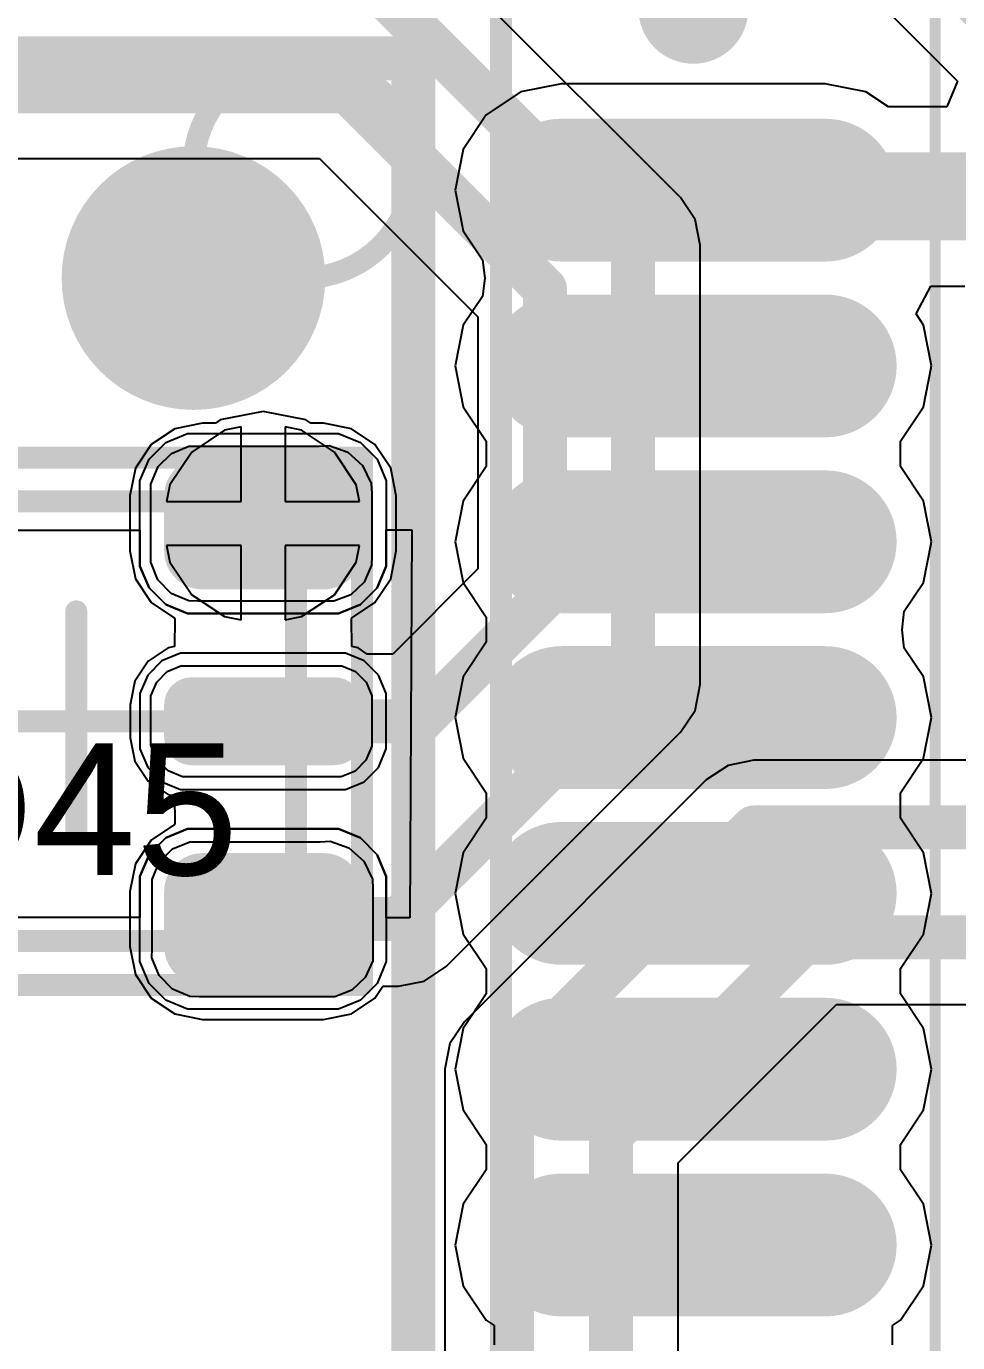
# Model space of a CAD drawing. Header units: inches. Extents: x -27 to 142, y -1 to 42.
# Drawn here: x 59.14 to 63.38, y 15.41 to 21.4 of the extents above; entities that cross this region are included whole.
import ezdxf

# ---------------------------------------------------------------- set-up
doc = ezdxf.new("R2010")
doc.units = ezdxf.units.IN
for name, color, linetype in [('Bottom Layer', 5, 'Continuous'), ('Bottom Overlay', 54, 'Continuous'), ('Bottom Paste', 16, 'Continuous'), ('Bottom Solder', 6, 'Continuous'), ('Mechanical 13', 56, 'Continuous'), ('Mechanical 15', 56, 'Continuous'), ('Top Layer', 1, 'Continuous'), ('Top Overlay', 2, 'Continuous'), ('Top Paste', 8, 'Continuous'), ('Top Solder', 216, 'Continuous'), ('Via Holes', 16, 'Continuous')]:
    doc.layers.add(name, color=color, linetype=linetype)
doc.styles.add('Arial', font='', dxfattribs={"height": 0.2})
doc.styles.get('Arial').set_extended_font_data('Arial')

# ---------------------------------------------------------------- blocks, each defined once
blk = doc.blocks.new('TQFP80P1200X1200X120_44N_B_765')
at = {"layer": 'Bottom Layer'}
h = blk.add_hatch(color=5, dxfattribs=at)
edge = h.paths.add_edge_path()
edge.add_arc((-6.475, 0.8), 0.275, 90, 270)
edge.add_line((-6.475, 0.525), (-5.275, 0.525))
edge.add_arc((-5.275, 0.8), 0.275, 270, 450)
edge.add_line((-5.275, 1.075), (-6.475, 1.075))
h = blk.add_hatch(color=5, dxfattribs=at)
edge = h.paths.add_edge_path()
edge.add_arc((-6.475, 0), 0.275, 90, 270)
edge.add_line((-6.475, -0.275), (-5.275, -0.275))
edge.add_arc((-5.275, 0), 0.275, 270, 450)
edge.add_line((-5.275, 0.275), (-6.475, 0.275))
h = blk.add_hatch(color=5, dxfattribs=at)
edge = h.paths.add_edge_path()
edge.add_arc((-6.475, -0.8), 0.275, 90, 270)
edge.add_line((-6.475, -1.075), (-5.275, -1.075))
edge.add_arc((-5.275, -0.8), 0.275, 270, 450)
edge.add_line((-5.275, -0.525), (-6.475, -0.525))
h = blk.add_hatch(color=5, dxfattribs=at)
edge = h.paths.add_edge_path()
edge.add_arc((-6.475, -1.6), 0.275, 90, 270)
edge.add_line((-6.475, -1.875), (-5.275, -1.875))
edge.add_arc((-5.275, -1.6), 0.275, 270, 450)
edge.add_line((-5.275, -1.325), (-6.475, -1.325))
h = blk.add_hatch(color=5, dxfattribs=at)
edge = h.paths.add_edge_path()
edge.add_arc((-6.475, -2.4), 0.275, 90, 270)
edge.add_line((-6.475, -2.675), (-5.275, -2.675))
edge.add_arc((-5.275, -2.4), 0.275, 270, 450)
edge.add_line((-5.275, -2.125), (-6.475, -2.125))
h = blk.add_hatch(color=5, dxfattribs=at)
edge = h.paths.add_edge_path()
edge.add_arc((-6.475, -3.2), 0.275, 90, 270)
edge.add_line((-6.475, -3.475), (-5.275, -3.475))
edge.add_arc((-5.275, -3.2), 0.275, 270, 450)
edge.add_line((-5.275, -2.925), (-6.475, -2.925))
h = blk.add_hatch(color=5, dxfattribs=at)
edge = h.paths.add_edge_path()
edge.add_arc((-6.475, -4), 0.275, 90, 270)
edge.add_line((-6.475, -4.275), (-5.275, -4.275))
edge.add_arc((-5.275, -4), 0.275, 270, 450)
edge.add_line((-5.275, -3.725), (-6.475, -3.725))
at = {"layer": 'Bottom Paste'}
h = blk.add_hatch(color=16, dxfattribs=at)
edge = h.paths.add_edge_path()
edge.add_arc((-6.475, 0.8), 0.275, 90, 270)
edge.add_line((-6.475, 0.525), (-5.275, 0.525))
edge.add_arc((-5.275, 0.8), 0.275, 270, 450)
edge.add_line((-5.275, 1.075), (-6.475, 1.075))
h = blk.add_hatch(color=16, dxfattribs=at)
edge = h.paths.add_edge_path()
edge.add_arc((-6.475, 0), 0.275, 90, 270)
edge.add_line((-6.475, -0.275), (-5.275, -0.275))
edge.add_arc((-5.275, 0), 0.275, 270, 450)
edge.add_line((-5.275, 0.275), (-6.475, 0.275))
h = blk.add_hatch(color=16, dxfattribs=at)
edge = h.paths.add_edge_path()
edge.add_arc((-6.475, -0.8), 0.275, 90, 270)
edge.add_line((-6.475, -1.075), (-5.275, -1.075))
edge.add_arc((-5.275, -0.8), 0.275, 270, 450)
edge.add_line((-5.275, -0.525), (-6.475, -0.525))
h = blk.add_hatch(color=16, dxfattribs=at)
edge = h.paths.add_edge_path()
edge.add_arc((-6.475, -1.6), 0.275, 90, 270)
edge.add_line((-6.475, -1.875), (-5.275, -1.875))
edge.add_arc((-5.275, -1.6), 0.275, 270, 450)
edge.add_line((-5.275, -1.325), (-6.475, -1.325))
h = blk.add_hatch(color=16, dxfattribs=at)
edge = h.paths.add_edge_path()
edge.add_arc((-6.475, -2.4), 0.275, 90, 270)
edge.add_line((-6.475, -2.675), (-5.275, -2.675))
edge.add_arc((-5.275, -2.4), 0.275, 270, 450)
edge.add_line((-5.275, -2.125), (-6.475, -2.125))
h = blk.add_hatch(color=16, dxfattribs=at)
edge = h.paths.add_edge_path()
edge.add_arc((-6.475, -3.2), 0.275, 90, 270)
edge.add_line((-6.475, -3.475), (-5.275, -3.475))
edge.add_arc((-5.275, -3.2), 0.275, 270, 450)
edge.add_line((-5.275, -2.925), (-6.475, -2.925))
h = blk.add_hatch(color=16, dxfattribs=at)
edge = h.paths.add_edge_path()
edge.add_arc((-6.475, -4), 0.275, 90, 270)
edge.add_line((-6.475, -4.275), (-5.275, -4.275))
edge.add_arc((-5.275, -4), 0.275, 270, 450)
edge.add_line((-5.275, -3.725), (-6.475, -3.725))
at = {"layer": 'Bottom Solder'}
h = blk.add_hatch(color=6, dxfattribs=at)
edge = h.paths.add_edge_path()
edge.add_arc((-6.475, 0.8), 0.325, 90, 270)
edge.add_line((-6.475, 0.475), (-5.275, 0.475))
edge.add_arc((-5.275, 0.8), 0.325, 270, 450)
edge.add_line((-5.275, 1.125), (-6.475, 1.125))
h = blk.add_hatch(color=6, dxfattribs=at)
edge = h.paths.add_edge_path()
edge.add_arc((-6.475, 0), 0.325, 90, 270)
edge.add_line((-6.475, -0.325), (-5.275, -0.325))
edge.add_arc((-5.275, 0), 0.325, 270, 450)
edge.add_line((-5.275, 0.325), (-6.475, 0.325))
h = blk.add_hatch(color=6, dxfattribs=at)
edge = h.paths.add_edge_path()
edge.add_arc((-6.475, -0.8), 0.325, 90, 270)
edge.add_line((-6.475, -1.125), (-5.275, -1.125))
edge.add_arc((-5.275, -0.8), 0.325, 270, 450)
edge.add_line((-5.275, -0.475), (-6.475, -0.475))
h = blk.add_hatch(color=6, dxfattribs=at)
edge = h.paths.add_edge_path()
edge.add_arc((-6.475, -1.6), 0.325, 90, 270)
edge.add_line((-6.475, -1.925), (-5.275, -1.925))
edge.add_arc((-5.275, -1.6), 0.325, 270, 450)
edge.add_line((-5.275, -1.275), (-6.475, -1.275))
h = blk.add_hatch(color=6, dxfattribs=at)
edge = h.paths.add_edge_path()
edge.add_arc((-6.475, -2.4), 0.325, 90, 270)
edge.add_line((-6.475, -2.725), (-5.275, -2.725))
edge.add_arc((-5.275, -2.4), 0.325, 270, 450)
edge.add_line((-5.275, -2.075), (-6.475, -2.075))
h = blk.add_hatch(color=6, dxfattribs=at)
edge = h.paths.add_edge_path()
edge.add_arc((-6.475, -3.2), 0.325, 90, 270)
edge.add_line((-6.475, -3.525), (-5.275, -3.525))
edge.add_arc((-5.275, -3.2), 0.325, 270, 450)
edge.add_line((-5.275, -2.875), (-6.475, -2.875))
h = blk.add_hatch(color=6, dxfattribs=at)
edge = h.paths.add_edge_path()
edge.add_arc((-6.475, -4), 0.325, 90, 270)
edge.add_line((-6.475, -4.325), (-5.275, -4.325))
edge.add_arc((-5.275, -4), 0.325, 270, 450)
edge.add_line((-5.275, -3.675), (-6.475, -3.675))
at = {"layer": 'Bottom Overlay'}
for points in [[(-4.6, 4.6, 0.2, 0.2, 0), (-4.6, -4.6, 0.2, 0.2, 0)], [(4.6, -4.6, 0.2, 0.2, 0), (-4.6, -4.6, 0.2, 0.2, 0)]]:
    blk.add_lwpolyline(points, format="xyseb", dxfattribs=at)
for points in [[(-3.3, -3.6, 0.6, 0.6, 1), (-3.9, -3.6, 0.6, 0.6, 1)], [(-4.05, -3.6, 0.3, 0.3, 1), (-3.75, -3.6, 0.3, 0.3, 1)], [(-3.45, -3.6, 0.3, 0.3, 1), (-3.15, -3.6, 0.3, 0.3, 1)], [(-4.65, -4.6, 0.1, 0.1, 1), (-4.55, -4.6, 0.1, 0.1, 1)], [(-4.65, -4.6, 0.1, 0.1, 1), (-4.55, -4.6, 0.1, 0.1, 1)], [(-5.75, -4.825, 0.25, 0.25, 1), (-6, -4.825, 0.25, 0.25, 1)], [(-6.0625, -4.825, 0.125, 0.125, 1), (-5.9375, -4.825, 0.125, 0.125, 1)], [(-5.8125, -4.825, 0.125, 0.125, 1), (-5.6875, -4.825, 0.125, 0.125, 1)]]:
    blk.add_lwpolyline(points, format="xyseb", close=True, dxfattribs=at)
at = {"layer": 'Mechanical 13'}
blk.add_lwpolyline([(-5, 5, 0.1, 0.1, 0), (-5, -5, 0.1, 0.1, 0)], format="xyseb", dxfattribs=at)
for points in [[(-3.6, -4.1, 0.1, 0.1, 1), (-4.6, -4.1, 0.1, 0.1, 1)], [(-4.625, -4.1, 0.05, 0.05, 1), (-4.575, -4.1, 0.05, 0.05, 1)], [(-3.625, -4.1, 0.05, 0.05, 1), (-3.575, -4.1, 0.05, 0.05, 1)]]:
    blk.add_lwpolyline(points, format="xyseb", close=True, dxfattribs=at)
at = {"layer": 'Mechanical 15'}
blk.add_lwpolyline([(-6.975, 6.975, 0.05, 0.05, 0), (-6.975, -6.975, 0.05, 0.05, 0)], format="xyseb", dxfattribs=at)
blk = doc.blocks.new('APA_RGB_LED_2020_817')
at = {"layer": 'Top Layer'}
h = blk.add_hatch(color=1, dxfattribs=at)
edge = h.paths.add_edge_path()
edge.add_arc((-1.125, 1.025), 0.125, 90, 180)
edge.add_line((-1.25, 1.025), (-1.25, 0.775))
edge.add_arc((-1.125, 0.775), 0.125, 180, 270)
edge.add_line((-1.125, 0.65), (-0.575, 0.65))
edge.add_arc((-0.575, 0.775), 0.125, 270, 360)
edge.add_line((-0.45, 0.775), (-0.45, 1.025))
edge.add_arc((-0.575, 1.025), 0.125, 0, 90)
edge.add_line((-0.575, 1.15), (-1.125, 1.15))
h = blk.add_hatch(color=1, dxfattribs=at)
edge = h.paths.add_edge_path()
edge.add_arc((0.575, 1.025), 0.125, 90, 180)
edge.add_line((0.45, 1.025), (0.45, 0.775))
edge.add_arc((0.575, 0.775), 0.125, 180, 270)
edge.add_line((0.575, 0.65), (1.125, 0.65))
edge.add_arc((1.125, 0.775), 0.125, 270, 360)
edge.add_line((1.25, 0.775), (1.25, 1.025))
edge.add_arc((1.125, 1.025), 0.125, 0, 90)
edge.add_line((1.125, 1.15), (0.575, 1.15))
h = blk.add_hatch(color=1, dxfattribs=at)
edge = h.paths.add_edge_path()
edge.add_arc((-1.175, 0.075), 0.075, 90, 180)
edge.add_line((-1.25, 0.075), (-1.25, -0.075))
edge.add_arc((-1.175, -0.075), 0.075, 180, 270)
edge.add_line((-1.175, -0.15), (-0.525, -0.15))
edge.add_arc((-0.525, -0.075), 0.075, 270, 360)
edge.add_line((-0.45, -0.075), (-0.45, 0.075))
edge.add_arc((-0.525, 0.075), 0.075, 0, 90)
edge.add_line((-0.525, 0.15), (-1.175, 0.15))
h = blk.add_hatch(color=1, dxfattribs=at)
edge = h.paths.add_edge_path()
edge.add_arc((0.525, 0.075), 0.075, 90, 180)
edge.add_line((0.45, 0.075), (0.45, -0.075))
edge.add_arc((0.525, -0.075), 0.075, 180, 270)
edge.add_line((0.525, -0.15), (1.175, -0.15))
edge.add_arc((1.175, -0.075), 0.075, 270, 360)
edge.add_line((1.25, -0.075), (1.25, 0.075))
edge.add_arc((1.175, 0.075), 0.075, 0, 90)
edge.add_line((1.175, 0.15), (0.525, 0.15))
blk.add_hatch(color=1, dxfattribs=at).paths.add_polyline_path([(-1.25, -0.65), (-0.45, -0.65), (-0.45, -1.15), (-1.25, -1.15)])
h = blk.add_hatch(color=1, dxfattribs=at)
edge = h.paths.add_edge_path()
edge.add_arc((0.575, -0.775), 0.125, 90, 180)
edge.add_line((0.45, -0.775), (0.45, -1.025))
edge.add_arc((0.575, -1.025), 0.125, 180, 270)
edge.add_line((0.575, -1.15), (1.125, -1.15))
edge.add_arc((1.125, -1.025), 0.125, 270, 360)
edge.add_line((1.25, -1.025), (1.25, -0.775))
edge.add_arc((1.125, -0.775), 0.125, 0, 90)
edge.add_line((1.125, -0.65), (0.575, -0.65))
at = {"layer": 'Top Paste'}
h = blk.add_hatch(color=8, dxfattribs=at)
edge = h.paths.add_edge_path()
edge.add_arc((-1.125, 1.025), 0.125, 90, 180)
edge.add_line((-1.25, 1.025), (-1.25, 0.775))
edge.add_arc((-1.125, 0.775), 0.125, 180, 270)
edge.add_line((-1.125, 0.65), (-0.575, 0.65))
edge.add_arc((-0.575, 0.775), 0.125, 270, 360)
edge.add_line((-0.45, 0.775), (-0.45, 1.025))
edge.add_arc((-0.575, 1.025), 0.125, 0, 90)
edge.add_line((-0.575, 1.15), (-1.125, 1.15))
h = blk.add_hatch(color=8, dxfattribs=at)
edge = h.paths.add_edge_path()
edge.add_arc((0.575, 1.025), 0.125, 90, 180)
edge.add_line((0.45, 1.025), (0.45, 0.775))
edge.add_arc((0.575, 0.775), 0.125, 180, 270)
edge.add_line((0.575, 0.65), (1.125, 0.65))
edge.add_arc((1.125, 0.775), 0.125, 270, 360)
edge.add_line((1.25, 0.775), (1.25, 1.025))
edge.add_arc((1.125, 1.025), 0.125, 0, 90)
edge.add_line((1.125, 1.15), (0.575, 1.15))
h = blk.add_hatch(color=8, dxfattribs=at)
edge = h.paths.add_edge_path()
edge.add_arc((-1.175, 0.075), 0.075, 90, 180)
edge.add_line((-1.25, 0.075), (-1.25, -0.075))
edge.add_arc((-1.175, -0.075), 0.075, 180, 270)
edge.add_line((-1.175, -0.15), (-0.525, -0.15))
edge.add_arc((-0.525, -0.075), 0.075, 270, 360)
edge.add_line((-0.45, -0.075), (-0.45, 0.075))
edge.add_arc((-0.525, 0.075), 0.075, 0, 90)
edge.add_line((-0.525, 0.15), (-1.175, 0.15))
h = blk.add_hatch(color=8, dxfattribs=at)
edge = h.paths.add_edge_path()
edge.add_arc((0.525, 0.075), 0.075, 90, 180)
edge.add_line((0.45, 0.075), (0.45, -0.075))
edge.add_arc((0.525, -0.075), 0.075, 180, 270)
edge.add_line((0.525, -0.15), (1.175, -0.15))
edge.add_arc((1.175, -0.075), 0.075, 270, 360)
edge.add_line((1.25, -0.075), (1.25, 0.075))
edge.add_arc((1.175, 0.075), 0.075, 0, 90)
edge.add_line((1.175, 0.15), (0.525, 0.15))
blk.add_hatch(color=8, dxfattribs=at).paths.add_polyline_path([(-1.25, -0.65), (-0.45, -0.65), (-0.45, -1.15), (-1.25, -1.15)])
h = blk.add_hatch(color=8, dxfattribs=at)
edge = h.paths.add_edge_path()
edge.add_arc((0.575, -0.775), 0.125, 90, 180)
edge.add_line((0.45, -0.775), (0.45, -1.025))
edge.add_arc((0.575, -1.025), 0.125, 180, 270)
edge.add_line((0.575, -1.15), (1.125, -1.15))
edge.add_arc((1.125, -1.025), 0.125, 270, 360)
edge.add_line((1.25, -1.025), (1.25, -0.775))
edge.add_arc((1.125, -0.775), 0.125, 0, 90)
edge.add_line((1.125, -0.65), (0.575, -0.65))
at = {"layer": 'Top Solder'}
h = blk.add_hatch(color=216, dxfattribs=at)
edge = h.paths.add_edge_path()
edge.add_arc((-1.125, 1.025), 0.175, 90, 180)
edge.add_line((-1.3, 1.025), (-1.3, 0.775))
edge.add_arc((-1.125, 0.775), 0.175, 180, 270)
edge.add_line((-1.125, 0.6), (-0.575, 0.6))
edge.add_arc((-0.575, 0.775), 0.175, 270, 360)
edge.add_line((-0.4, 0.775), (-0.4, 1.025))
edge.add_arc((-0.575, 1.025), 0.175, 0, 90)
edge.add_line((-0.575, 1.2), (-1.125, 1.2))
h = blk.add_hatch(color=216, dxfattribs=at)
edge = h.paths.add_edge_path()
edge.add_arc((0.575, 1.025), 0.175, 90, 180)
edge.add_line((0.4, 1.025), (0.4, 0.775))
edge.add_arc((0.575, 0.775), 0.175, 180, 270)
edge.add_line((0.575, 0.6), (1.125, 0.6))
edge.add_arc((1.125, 0.775), 0.175, 270, 360)
edge.add_line((1.3, 0.775), (1.3, 1.025))
edge.add_arc((1.125, 1.025), 0.175, 0, 90)
edge.add_line((1.125, 1.2), (0.575, 1.2))
h = blk.add_hatch(color=216, dxfattribs=at)
edge = h.paths.add_edge_path()
edge.add_arc((-1.175, 0.075), 0.125, 90, 180)
edge.add_line((-1.3, 0.075), (-1.3, -0.075))
edge.add_arc((-1.175, -0.075), 0.125, 180, 270)
edge.add_line((-1.175, -0.2), (-0.525, -0.2))
edge.add_arc((-0.525, -0.075), 0.125, 270, 360)
edge.add_line((-0.4, -0.075), (-0.4, 0.075))
edge.add_arc((-0.525, 0.075), 0.125, 0, 90)
edge.add_line((-0.525, 0.2), (-1.175, 0.2))
h = blk.add_hatch(color=216, dxfattribs=at)
edge = h.paths.add_edge_path()
edge.add_arc((0.525, 0.075), 0.125, 90, 180)
edge.add_line((0.4, 0.075), (0.4, -0.075))
edge.add_arc((0.525, -0.075), 0.125, 180, 270)
edge.add_line((0.525, -0.2), (1.175, -0.2))
edge.add_arc((1.175, -0.075), 0.125, 270, 360)
edge.add_line((1.3, -0.075), (1.3, 0.075))
edge.add_arc((1.175, 0.075), 0.125, 0, 90)
edge.add_line((1.175, 0.2), (0.525, 0.2))
blk.add_hatch(color=216, dxfattribs=at).paths.add_polyline_path([(-1.3, -0.6), (-0.4, -0.6), (-0.4, -1.2), (-1.3, -1.2)])
h = blk.add_hatch(color=216, dxfattribs=at)
edge = h.paths.add_edge_path()
edge.add_arc((0.575, -0.775), 0.175, 90, 180)
edge.add_line((0.4, -0.775), (0.4, -1.025))
edge.add_arc((0.575, -1.025), 0.175, 180, 270)
edge.add_line((0.575, -1.2), (1.125, -1.2))
edge.add_arc((1.125, -1.025), 0.175, 270, 360)
edge.add_line((1.3, -1.025), (1.3, -0.775))
edge.add_arc((1.125, -0.775), 0.175, 0, 90)
edge.add_line((1.125, -0.6), (0.575, -0.6))
at = {"layer": 'Mechanical 13'}
for points in [[(-1, 1, 0.1, 0.1, 0), (1, 1, 0.1, 0.1, 0)], [(-1, -1, 0.1, 0.1, 0), (-1, 1, 0.1, 0.1, 0)], [(1, -1, 0.1, 0.1, 0), (1, 1, 0.1, 0.1, 0)], [(-1, -1, 0.1, 0.1, 0), (1, -1, 0.1, 0.1, 0)]]:
    blk.add_lwpolyline(points, format="xyseb", dxfattribs=at)
for points in [[(-1.025, 1, 0.05, 0.05, 1), (-0.975, 1, 0.05, 0.05, 1)], [(-1.025, 1, 0.05, 0.05, 1), (-0.975, 1, 0.05, 0.05, 1)], [(0.975, 1, 0.05, 0.05, 1), (1.025, 1, 0.05, 0.05, 1)], [(0.975, 1, 0.05, 0.05, 1), (1.025, 1, 0.05, 0.05, 1)], [(-1.025, -1, 0.05, 0.05, 1), (-0.975, -1, 0.05, 0.05, 1)], [(-1.025, -1, 0.05, 0.05, 1), (-0.975, -1, 0.05, 0.05, 1)], [(0.975, -1, 0.05, 0.05, 1), (1.025, -1, 0.05, 0.05, 1)], [(0.975, -1, 0.05, 0.05, 1), (1.025, -1, 0.05, 0.05, 1)]]:
    blk.add_lwpolyline(points, format="xyseb", close=True, dxfattribs=at)
at = {"layer": 'Mechanical 15'}
for points in [[(-1.3, -1.2, 0.1, 0.1, 0), (-1.3, 1.2, 0.1, 0.1, 0)], [(-1.3, 1.2, 0.1, 0.1, 0), (1.3, 1.2, 0.1, 0.1, 0)], [(1.3, -1.2, 0.1, 0.1, 0), (1.3, 1.2, 0.1, 0.1, 0)], [(0, -0.5, 0.1, 0.1, 0), (0, 0.5, 0.1, 0.1, 0)], [(-0.5, 0, 0.1, 0.1, 0), (0.5, 0, 0.1, 0.1, 0)], [(-1.3, -1.2, 0.1, 0.1, 0), (1.3, -1.2, 0.1, 0.1, 0)]]:
    blk.add_lwpolyline(points, format="xyseb", dxfattribs=at)
for points in [[(-1.325, 1.2, 0.05, 0.05, 1), (-1.275, 1.2, 0.05, 0.05, 1)], [(-1.325, 1.2, 0.05, 0.05, 1), (-1.275, 1.2, 0.05, 0.05, 1)], [(1.275, 1.2, 0.05, 0.05, 1), (1.325, 1.2, 0.05, 0.05, 1)], [(1.275, 1.2, 0.05, 0.05, 1), (1.325, 1.2, 0.05, 0.05, 1)], [(-0.025, 0.5, 0.05, 0.05, 1), (0.025, 0.5, 0.05, 0.05, 1)], [(-0.525, 0, 0.05, 0.05, 1), (-0.475, 0, 0.05, 0.05, 1)], [(0.475, 0, 0.05, 0.05, 1), (0.525, 0, 0.05, 0.05, 1)], [(-0.025, -0.5, 0.05, 0.05, 1), (0.025, -0.5, 0.05, 0.05, 1)], [(-1.325, -1.2, 0.05, 0.05, 1), (-1.275, -1.2, 0.05, 0.05, 1)], [(-1.325, -1.2, 0.05, 0.05, 1), (-1.275, -1.2, 0.05, 0.05, 1)], [(1.275, -1.2, 0.05, 0.05, 1), (1.325, -1.2, 0.05, 0.05, 1)], [(1.275, -1.2, 0.05, 0.05, 1), (1.325, -1.2, 0.05, 0.05, 1)]]:
    blk.add_lwpolyline(points, format="xyseb", close=True, dxfattribs=at)
at = {"layer": 'Top Overlay'}
for p, q in [((-1.3689, 1.1929), (-1.2929, 1.2689)), ((-1.2929, 1.2689), (-1.1937, 1.31)), ((-1.1937, 1.31), (-1.14, 1.31)), ((-1.14, 1.31), (-1.14, 1.31)), ((-1.14, 1.31), (-0.56, 1.31)), ((-0.56, 1.31), (-0.5063, 1.31)), ((-0.5063, 1.31), (-0.4071, 1.2689)), ((-0.4071, 1.2689), (-0.3311, 1.1929)), ((0.3311, 1.1929), (0.4071, 1.2689)), ((0.4071, 1.2689), (0.5063, 1.31)), ((0.5063, 1.31), (0.56, 1.31)), ((0.56, 1.31), (0.56, 1.31)), ((0.56, 1.31), (1.14, 1.31)), ((1.14, 1.31), (1.1937, 1.31)), ((1.1937, 1.31), (1.2929, 1.2689)), ((1.2929, 1.2689), (1.3689, 1.1929)), ((-1.41, 1.0937), (-1.3689, 1.1929)), ((-0.3311, 1.1929), (-0.29, 1.0937)), ((0.29, 1.0937), (0.3311, 1.1929)), ((1.3689, 1.1929), (1.41, 1.0937)), ((-1.41, 1.04), (-1.41, 1.0937)), ((-0.29, 1.0937), (-0.29, 1.04)), ((0.29, 1.04), (0.29, 1.0937)), ((1.41, 1.0937), (1.41, 1.04)), ((-1.41, 0.76), (-1.41, 1.04)), ((-0.29, 1.04), (-0.29, 1.04)), ((-0.29, 1.04), (-0.29, 0.76)), ((0.29, 0.76), (0.29, 1.04)), ((1.41, 1.04), (1.41, 1.04)), ((1.41, 1.04), (1.41, 0.76)), ((-1.41, 0.76), (-1.41, 0.76)), ((-1.41, 0.7063), (-1.41, 0.76)), ((-0.29, 0.76), (-0.29, 0.7063)), ((0.29, 0.76), (0.29, 0.76)), ((0.29, 0.7063), (0.29, 0.76)), ((1.41, 0.76), (1.41, 0.7063)), ((-1.3689, 0.6071), (-1.41, 0.7063)), ((-0.29, 0.7063), (-0.3311, 0.6071)), ((0.3311, 0.6071), (0.29, 0.7063)), ((1.41, 0.7063), (1.3689, 0.6071)), ((-1.2929, 0.5311), (-1.3689, 0.6071)), ((-0.3311, 0.6071), (-0.4071, 0.5311)), ((0.4071, 0.5311), (0.3311, 0.6071)), ((1.3689, 0.6071), (1.2929, 0.5311)), ((-1.1937, 0.49), (-1.2929, 0.5311)), ((-1.14, 0.49), (-1.1937, 0.49)), ((-0.56, 0.49), (-1.14, 0.49)), ((-0.5063, 0.49), (-0.56, 0.49)), ((-0.56, 0.49), (-0.56, 0.49)), ((-0.4071, 0.5311), (-0.5063, 0.49)), ((0.5063, 0.49), (0.4071, 0.5311)), ((0.56, 0.49), (0.5063, 0.49)), ((1.14, 0.49), (0.56, 0.49)), ((1.1937, 0.49), (1.14, 0.49)), ((1.14, 0.49), (1.14, 0.49)), ((1.2929, 0.5311), (1.1937, 0.49)), ((-1.2258, 0.31), (-1.3103, 0.275)), ((-1.18, 0.31), (-1.2258, 0.31)), ((-0.52, 0.31), (-1.18, 0.31)), ((-0.4743, 0.31), (-0.52, 0.31)), ((-0.52, 0.31), (-0.52, 0.31)), ((-0.3897, 0.275), (-0.4743, 0.31)), ((0.4742, 0.31), (0.3897, 0.275)), ((0.52, 0.31), (0.4742, 0.31)), ((1.18, 0.31), (0.52, 0.31)), ((1.2258, 0.31), (1.18, 0.31)), ((1.18, 0.31), (1.18, 0.31)), ((1.3103, 0.275), (1.2258, 0.31)), ((-1.3103, 0.275), (-1.375, 0.2103)), ((-0.325, 0.2103), (-0.3897, 0.275)), ((0.3897, 0.275), (0.325, 0.2103)), ((1.375, 0.2103), (1.3103, 0.275)), ((-1.375, 0.2103), (-1.41, 0.1257)), ((-0.29, 0.1257), (-0.325, 0.2103)), ((0.325, 0.2103), (0.29, 0.1257)), ((1.41, 0.1257), (1.375, 0.2103)), ((-1.41, 0.1257), (-1.41, 0.08)), ((-0.29, 0.08), (-0.29, 0.1257)), ((0.29, 0.1257), (0.29, 0.08)), ((1.41, 0.08), (1.41, 0.1257)), ((-1.41, 0.08), (-1.41, -0.08)), ((-1.41, 0.08), (-1.41, 0.08)), ((-0.29, -0.08), (-0.29, 0.08)), ((0.29, 0.08), (0.29, -0.08)), ((0.29, 0.08), (0.29, 0.08)), ((1.41, -0.08), (1.41, 0.08)), ((-1.41, -0.08), (-1.41, -0.1258)), ((-0.29, -0.1258), (-0.29, -0.08)), ((-0.29, -0.08), (-0.29, -0.08)), ((0.29, -0.08), (0.29, -0.1258)), ((1.41, -0.1258), (1.41, -0.08)), ((1.41, -0.08), (1.41, -0.08)), ((-1.41, -0.1258), (-1.375, -0.2103)), ((-0.325, -0.2103), (-0.29, -0.1258)), ((0.29, -0.1258), (0.325, -0.2103)), ((1.375, -0.2103), (1.41, -0.1258)), ((-1.375, -0.2103), (-1.3103, -0.275)), ((-0.3897, -0.275), (-0.325, -0.2103)), ((0.325, -0.2103), (0.3897, -0.275)), ((1.3103, -0.275), (1.375, -0.2103)), ((-1.3103, -0.275), (-1.2258, -0.31)), ((-0.4743, -0.31), (-0.3897, -0.275)), ((0.3897, -0.275), (0.4742, -0.31)), ((1.2258, -0.31), (1.3103, -0.275)), ((-1.2258, -0.31), (-1.18, -0.31)), ((-1.18, -0.31), (-1.18, -0.31)), ((-1.18, -0.31), (-0.52, -0.31)), ((-0.52, -0.31), (-0.4743, -0.31)), ((0.4742, -0.31), (0.52, -0.31)), ((0.52, -0.31), (0.52, -0.31)), ((0.52, -0.31), (1.18, -0.31)), ((1.18, -0.31), (1.2258, -0.31)), ((-1.41, -1.31), (-1.41, -0.49)), ((-1.41, -0.49), (-0.29, -0.49)), ((-0.29, -0.49), (-0.29, -1.31)), ((0.3311, -0.6071), (0.4071, -0.5311)), ((0.4071, -0.5311), (0.5063, -0.49)), ((0.5063, -0.49), (0.56, -0.49)), ((0.56, -0.49), (0.56, -0.49)), ((0.56, -0.49), (1.14, -0.49)), ((1.14, -0.49), (1.1937, -0.49)), ((1.1937, -0.49), (1.2929, -0.5311)), ((1.2929, -0.5311), (1.3689, -0.6071)), ((0.29, -0.7063), (0.3311, -0.6071)), ((1.3689, -0.6071), (1.41, -0.7063)), ((0.29, -0.76), (0.29, -0.7063)), ((1.41, -0.7063), (1.41, -0.76)), ((0.29, -1.04), (0.29, -0.76)), ((1.41, -0.76), (1.41, -0.76)), ((1.41, -0.76), (1.41, -1.04)), ((0.29, -1.04), (0.29, -1.04)), ((0.29, -1.0937), (0.29, -1.04)), ((1.41, -1.04), (1.41, -1.0937)), ((0.3311, -1.1929), (0.29, -1.0937)), ((1.41, -1.0937), (1.3689, -1.1929)), ((0.4071, -1.2689), (0.3311, -1.1929)), ((1.3689, -1.1929), (1.2929, -1.2689)), ((-0.29, -1.31), (-1.41, -1.31)), ((0.5063, -1.31), (0.4071, -1.2689)), ((0.56, -1.31), (0.5063, -1.31)), ((1.14, -1.31), (0.56, -1.31)), ((1.1937, -1.31), (1.14, -1.31)), ((1.14, -1.31), (1.14, -1.31)), ((1.2929, -1.2689), (1.1937, -1.31))]:
    blk.add_line(p, q, dxfattribs=at)
at = {"layer": 'Mechanical 15', "style": 'Arial'}
blk.add_text('D45', height=0.6, rotation=360, dxfattribs=at).set_placement((-0.8, -0.7))

msp = doc.modelspace()

# ---------------------------------------------------------------- hatches: boundary and pattern name
at = {"layer": 'Bottom Layer'}
h = msp.add_hatch(color=5, dxfattribs=at)
edge = h.paths.add_edge_path()
edge.add_arc((60.2167, 19.1333), 0.3, 0, 360)
at = {"layer": 'Top Layer'}
h = msp.add_hatch(color=1, dxfattribs=at)
edge = h.paths.add_edge_path()
edge.add_arc((60.2167, 19.1333), 0.3, 0, 360)
at = {"layer": 'Via Holes'}
h = msp.add_hatch(color=7, dxfattribs=at)
edge = h.paths.add_edge_path()
edge.add_arc((60.2167, 19.1333), 0.15, 0, 360)

# ---------------------------------------------------------------- linework, layer by layer
at = {"layer": 'Bottom Layer'}
for p, q in [((60.7116, 23.8116), (63.3767, 21.1465)), ((63.3767, 21.1465), (63.3281, 21.0292)), ((61.3897, 21.0975), (61.2326, 20.9925)), ((61.575, 21.1343), (61.3897, 21.0975)), ((62.775, 21.1343), (61.575, 21.1343)), ((62.9604, 21.0975), (62.775, 21.1343)), ((63.0626, 21.0292), (62.9604, 21.0975)), ((63.3281, 21.0292), (63.0626, 21.0292)), ((61.2326, 20.9925), (61.1276, 20.8354)), ((61.1276, 20.8354), (61.0907, 20.65)), ((61.0907, 20.65), (61.1276, 20.4647)), ((61.1276, 20.4647), (61.2152, 20.3336)), ((61.2152, 20.3336), (61.2255, 20.25)), ((61.2255, 20.25), (61.2152, 20.1664)), ((63.1883, 20.0865), (63.2562, 20.2135)), ((63.2562, 20.2135), (63.4097, 20.2135)), ((61.2152, 20.1664), (61.1276, 20.0353)), ((63.2225, 20.0353), (63.1883, 20.0865)), ((61.1276, 20.0353), (61.0907, 19.85)), ((63.2593, 19.85), (63.2225, 20.0353)), ((61.0907, 19.85), (61.1276, 19.6646)), ((63.2225, 19.6646), (63.2593, 19.85)), ((61.1276, 19.6646), (61.2326, 19.5075)), ((63.1175, 19.5075), (63.2225, 19.6646)), ((60.0411, 19.5572), (59.8923, 19.4577)), ((60.1167, 19.5722), (60.0411, 19.5572)), ((60.1167, 19.2333), (60.1167, 19.5722)), ((60.3923, 19.5572), (60.3167, 19.5722)), ((60.3167, 19.5722), (60.3167, 19.2333)), ((60.5411, 19.4577), (60.3923, 19.5572)), ((61.2326, 19.5075), (61.2326, 19.3924)), ((63.1175, 19.3924), (63.1175, 19.5075)), ((59.8923, 19.4577), (59.7928, 19.3089)), ((60.6406, 19.3089), (60.5411, 19.4577)), ((61.2326, 19.3924), (61.1276, 19.2353)), ((63.2225, 19.2353), (63.1175, 19.3924)), ((59.7928, 19.3089), (59.7778, 19.2333)), ((60.6556, 19.2333), (60.6406, 19.3089)), ((59.7778, 19.2333), (60.1167, 19.2333)), ((60.3167, 19.2333), (60.6556, 19.2333)), ((61.1276, 19.2353), (61.0907, 19.05)), ((63.2593, 19.05), (63.2225, 19.2353)), ((61.0907, 19.05), (61.1276, 18.8646)), ((63.2225, 18.8646), (63.2593, 19.05)), ((60.1167, 19.0333), (59.7778, 19.0333)), ((59.7778, 19.0333), (59.7928, 18.9577)), ((60.1167, 18.6944), (60.1167, 19.0333)), ((60.6556, 19.0333), (60.3167, 19.0333)), ((60.3167, 19.0333), (60.3167, 18.6944)), ((60.6406, 18.9577), (60.6556, 19.0333)), ((59.7928, 18.9577), (59.8923, 18.8089)), ((60.5411, 18.8089), (60.6406, 18.9577)), ((59.8923, 18.8089), (60.0411, 18.7094)), ((60.3923, 18.7094), (60.5411, 18.8089)), ((61.1276, 18.8646), (61.2326, 18.7075)), ((63.1349, 18.7336), (63.2225, 18.8646)), ((60.0411, 18.7094), (60.1167, 18.6944)), ((60.3167, 18.6944), (60.3923, 18.7094)), ((61.2326, 18.7075), (61.2326, 18.5924)), ((63.1246, 18.65), (63.1349, 18.7336)), ((63.1349, 18.5664), (63.1246, 18.65)), ((61.2326, 18.5924), (61.1276, 18.4353)), ((63.2225, 18.4353), (63.1349, 18.5664)), ((61.1276, 18.4353), (61.0907, 18.25)), ((63.2593, 18.25), (63.2225, 18.4353)), ((61.0907, 18.25), (61.1276, 18.0646)), ((63.2225, 18.0646), (63.2593, 18.25)), ((61.1276, 18.0646), (61.2326, 17.9075)), ((63.1175, 17.9075), (63.2225, 18.0646)), ((61.2326, 17.9075), (61.2326, 17.7924)), ((63.1175, 17.7924), (63.1175, 17.9075)), ((61.2326, 17.7924), (61.1276, 17.6353)), ((63.2225, 17.6353), (63.1175, 17.7924)), ((61.1276, 17.6353), (61.0907, 17.45)), ((63.2593, 17.45), (63.2225, 17.6353)), ((61.0907, 17.45), (61.1276, 17.2646)), ((63.2225, 17.2646), (63.2593, 17.45)), ((61.1276, 17.2646), (61.2326, 17.1075)), ((63.1175, 17.1075), (63.2225, 17.2646)), ((61.2326, 17.1075), (61.2326, 16.9924)), ((63.1175, 16.9924), (63.1175, 17.1075)), ((61.2326, 16.9924), (61.1276, 16.8353)), ((63.2225, 16.8353), (63.1175, 16.9924)), ((61.1276, 16.8353), (61.0907, 16.65)), ((63.2593, 16.65), (63.2225, 16.8353)), ((61.0907, 16.65), (61.1276, 16.4646)), ((63.2225, 16.4646), (63.2593, 16.65)), ((61.1276, 16.4646), (61.2326, 16.3075)), ((63.1175, 16.3075), (63.2225, 16.4646)), ((61.2326, 16.3075), (61.2326, 16.1924)), ((63.1175, 16.1924), (63.1175, 16.3075)), ((61.2326, 16.1924), (61.1276, 16.0353)), ((63.2225, 16.0353), (63.1175, 16.1924)), ((61.1276, 16.0353), (61.0907, 15.85)), ((63.2593, 15.85), (63.2225, 16.0353)), ((61.0907, 15.85), (61.1276, 15.6646)), ((63.2225, 15.6646), (63.2593, 15.85)), ((61.1276, 15.6646), (61.2326, 15.5075)), ((63.1175, 15.5075), (63.2225, 15.6646)), ((61.2326, 15.5075), (61.2687, 15.4834)), ((61.2687, 15.4834), (61.2687, 15.3964)), ((63.0814, 15.4834), (63.1175, 15.5075)), ((63.0814, 15.3964), (63.0814, 15.4834))]:
    msp.add_line(p, q, dxfattribs=at)
for points in [[(61, 24.1, 0.4, 0.4, 0), (68.575, 16.525, 0.4, 0.4, 0)], [(62.175, 20.65, 0.4, 0.4, 0), (62.2037, 20.6213, 0.4, 0.4, 0)], [(62.2037, 20.6213, 0.4, 0.4, 0), (63.5787, 20.6213, 0.4, 0.4, 0)]]:
    msp.add_lwpolyline(points, format="xyseb", dxfattribs=at)
for points in [[(62.075, 20.65, 0.2, 0.2, 1), (62.275, 20.65, 0.2, 0.2, 1)], [(62.1037, 20.6213, 0.2, 0.2, 1), (62.3037, 20.6213, 0.2, 0.2, 1)], [(62.1037, 20.6213, 0.2, 0.2, 1), (62.3037, 20.6213, 0.2, 0.2, 1)]]:
    msp.add_lwpolyline(points, format="xyseb", close=True, dxfattribs=at)
at = {"layer": 'Top Layer'}
for p, q in [((62.1163, 20.6163), (60.9163, 21.8163)), ((53.6267, 20.7941), (60.4733, 20.7941)), ((60.4733, 20.7941), (61.1941, 20.0733)), ((62.1826, 20.5171), (62.1163, 20.6163)), ((62.1163, 20.6163), (62.1163, 20.6163)), ((62.2059, 20.4), (62.1826, 20.5171)), ((62.2059, 18.4), (62.2059, 20.4)), ((61.1941, 20.0733), (61.1941, 18.9267)), ((59.9417, 19.5897), (59.8149, 19.5644)), ((59.9997, 19.5897), (59.9417, 19.5897)), ((60.0216, 19.6043), (59.9997, 19.5897)), ((60.2167, 19.6431), (60.0216, 19.6043)), ((60.4118, 19.6043), (60.2167, 19.6431)), ((60.4337, 19.5897), (60.4118, 19.6043)), ((60.4917, 19.5897), (60.4337, 19.5897)), ((60.6185, 19.5644), (60.4917, 19.5897)), ((59.8149, 19.5644), (59.7074, 19.4926)), ((60.726, 19.4926), (60.6185, 19.5644)), ((59.7074, 19.4926), (59.6356, 19.3851)), ((60.7978, 19.3851), (60.726, 19.4926)), ((59.6356, 19.3851), (59.6103, 19.2583)), ((60.8231, 19.2583), (60.7978, 19.3851)), ((59.6103, 19.2583), (59.6103, 19.0083)), ((60.8231, 19.0083), (60.8231, 19.2583)), ((59.6103, 19.0083), (59.6356, 18.8815)), ((60.7978, 18.8815), (60.8231, 19.0083)), ((59.6356, 18.8815), (59.7074, 18.774)), ((60.726, 18.774), (60.7978, 18.8815)), ((61.1941, 18.9267), (60.8066, 18.5392)), ((59.7074, 18.774), (59.814, 18.7027)), ((60.6194, 18.7027), (60.726, 18.774)), ((59.8148, 18.6985), (59.813, 18.573)), ((59.814, 18.7027), (59.8148, 18.6985)), ((60.6186, 18.6985), (60.6194, 18.7027)), ((60.6204, 18.573), (60.6186, 18.6985)), ((59.813, 18.573), (59.7844, 18.5673)), ((60.649, 18.5673), (60.6204, 18.573)), ((59.7844, 18.5673), (59.6934, 18.5066)), ((60.6912, 18.5392), (60.649, 18.5673)), ((60.8066, 18.5392), (60.6912, 18.5392)), ((59.6934, 18.5066), (59.6327, 18.4156)), ((59.6327, 18.4156), (59.6113, 18.3083)), ((62.1826, 18.2829), (62.2059, 18.4)), ((59.6113, 18.3083), (59.6113, 18.1583)), ((62.1163, 18.1837), (62.1826, 18.2829)), ((59.6113, 18.1583), (59.6327, 18.051)), ((61.0496, 17.117), (62.1163, 18.1837)), ((59.6327, 18.051), (59.6934, 17.96)), ((62.3329, 18.0326), (62.2337, 17.9663)), ((62.45, 18.0559), (62.3329, 18.0326)), ((67.5833, 18.0559), (62.45, 18.0559)), ((59.6934, 17.96), (59.7844, 17.8993)), ((62.2337, 17.9663), (61.1337, 16.8663)), ((62.2337, 17.9663), (62.2337, 17.9663)), ((59.7844, 17.8993), (59.813, 17.8936)), ((59.813, 17.8936), (59.8148, 17.7681)), ((59.814, 17.7639), (59.7074, 17.6926)), ((59.8148, 17.7681), (59.814, 17.7639)), ((59.7074, 17.6926), (59.6356, 17.5851)), ((59.6356, 17.5851), (59.6103, 17.4583)), ((59.6103, 17.4583), (59.6103, 17.2083)), ((59.6103, 17.2083), (59.6356, 17.0815)), ((59.6356, 17.0815), (59.7074, 16.974)), ((60.9504, 17.0507), (61.0496, 17.117)), ((60.726, 16.974), (60.7617, 17.0274)), ((60.7617, 17.0274), (60.8333, 17.0274)), ((60.8333, 17.0274), (60.9504, 17.0507)), ((60.8333, 17.0274), (60.8333, 17.0274)), ((59.7074, 16.974), (59.8149, 16.9022)), ((60.6185, 16.9022), (60.726, 16.974)), ((59.8149, 16.9022), (59.9417, 16.8769)), ((60.4917, 16.8769), (60.6185, 16.9022)), ((62.1059, 16.2233), (62.8267, 16.9441)), ((62.8267, 16.9441), (67.2233, 16.9441)), ((59.9417, 16.8769), (60.4917, 16.8769)), ((61.1337, 16.8663), (61.0674, 16.7671)), ((61.0674, 16.7671), (61.0441, 16.65)), ((61.0441, 16.65), (61.0441, 16.65)), ((61.0441, 16.65), (61.0441, 14.5)), ((62.1059, 14.8267), (62.1059, 16.2233))]:
    msp.add_line(p, q, dxfattribs=at)
for points in [[(60.7, 21.6, 0.2, 0.2, 0), (61.9, 20.4, 0.2, 0.2, 0)], [(53.5, 21.1, 0.2, 0.2, 0), (60.6, 21.1, 0.2, 0.2, 0)], [(60.6, 21.1, 0.2, 0.2, 0), (61.5, 20.2, 0.2, 0.2, 0)], [(61.9, 18.4, 0.2, 0.2, 0), (61.9, 20.4, 0.2, 0.2, 0)], [(61.5, 18.8, 0.2, 0.2, 0), (61.5, 20.2, 0.2, 0.2, 0)], [(60.9333, 18.2333, 0.2, 0.2, 0), (61.5, 18.8, 0.2, 0.2, 0)], [(60.8333, 17.3333, 0.2, 0.2, 0), (61.9, 18.4, 0.2, 0.2, 0)], [(60.2167, 18.2333, 0.2, 0.2, 0), (60.9333, 18.2333, 0.2, 0.2, 0)], [(61.35, 16.65, 0.2, 0.2, 0), (62.45, 17.75, 0.2, 0.2, 0)], [(62.45, 17.75, 0.2, 0.2, 0), (67.5833, 17.75, 0.2, 0.2, 0)], [(60.2167, 17.3333, 0.2, 0.2, 0), (60.8333, 17.3333, 0.2, 0.2, 0)], [(61.8, 16.35, 0.2, 0.2, 0), (62.7, 17.25, 0.2, 0.2, 0)], [(62.7, 17.25, 0.2, 0.2, 0), (67.35, 17.25, 0.2, 0.2, 0)], [(61.35, 14.5, 0.2, 0.2, 0), (61.35, 16.65, 0.2, 0.2, 0)], [(61.8, 14.7, 0.2, 0.2, 0), (61.8, 16.35, 0.2, 0.2, 0)]]:
    msp.add_lwpolyline(points, format="xyseb", dxfattribs=at)
for points in [[(60.55, 21.1, 0.1, 0.1, 1), (60.65, 21.1, 0.1, 0.1, 1)], [(60.55, 21.1, 0.1, 0.1, 1), (60.65, 21.1, 0.1, 0.1, 1)], [(61.85, 20.4, 0.1, 0.1, 1), (61.95, 20.4, 0.1, 0.1, 1)], [(61.85, 20.4, 0.1, 0.1, 1), (61.95, 20.4, 0.1, 0.1, 1)], [(61.45, 20.2, 0.1, 0.1, 1), (61.55, 20.2, 0.1, 0.1, 1)], [(61.45, 20.2, 0.1, 0.1, 1), (61.55, 20.2, 0.1, 0.1, 1)], [(61.45, 18.8, 0.1, 0.1, 1), (61.55, 18.8, 0.1, 0.1, 1)], [(61.45, 18.8, 0.1, 0.1, 1), (61.55, 18.8, 0.1, 0.1, 1)], [(61.85, 18.4, 0.1, 0.1, 1), (61.95, 18.4, 0.1, 0.1, 1)], [(61.85, 18.4, 0.1, 0.1, 1), (61.95, 18.4, 0.1, 0.1, 1)], [(60.1667, 18.2333, 0.1, 0.1, 1), (60.2667, 18.2333, 0.1, 0.1, 1)], [(60.8833, 18.2333, 0.1, 0.1, 1), (60.9833, 18.2333, 0.1, 0.1, 1)], [(60.8833, 18.2333, 0.1, 0.1, 1), (60.9833, 18.2333, 0.1, 0.1, 1)], [(62.4, 17.75, 0.1, 0.1, 1), (62.5, 17.75, 0.1, 0.1, 1)], [(62.4, 17.75, 0.1, 0.1, 1), (62.5, 17.75, 0.1, 0.1, 1)], [(60.1667, 17.3333, 0.1, 0.1, 1), (60.2667, 17.3333, 0.1, 0.1, 1)], [(60.7833, 17.3333, 0.1, 0.1, 1), (60.8833, 17.3333, 0.1, 0.1, 1)], [(60.7833, 17.3333, 0.1, 0.1, 1), (60.8833, 17.3333, 0.1, 0.1, 1)], [(62.65, 17.25, 0.1, 0.1, 1), (62.75, 17.25, 0.1, 0.1, 1)], [(62.65, 17.25, 0.1, 0.1, 1), (62.75, 17.25, 0.1, 0.1, 1)], [(61.3, 16.65, 0.1, 0.1, 1), (61.4, 16.65, 0.1, 0.1, 1)], [(61.3, 16.65, 0.1, 0.1, 1), (61.4, 16.65, 0.1, 0.1, 1)], [(61.75, 16.35, 0.1, 0.1, 1), (61.85, 16.35, 0.1, 0.1, 1)], [(61.75, 16.35, 0.1, 0.1, 1), (61.85, 16.35, 0.1, 0.1, 1)]]:
    msp.add_lwpolyline(points, format="xyseb", close=True, dxfattribs=at)
at = {"layer": 'Top Overlay'}
for p, q in [((59.7999, 19.4523), (59.8789, 19.485)), ((59.8789, 19.485), (59.9217, 19.485)), ((59.9217, 19.485), (59.9217, 19.485)), ((59.9217, 19.485), (60.4717, 19.485)), ((60.4717, 19.485), (60.517, 19.4875)), ((60.517, 19.4875), (60.6025, 19.4575)), ((59.7394, 19.3918), (59.7999, 19.4523)), ((60.6025, 19.4575), (60.67, 19.397)), ((59.7067, 19.3128), (59.7394, 19.3918)), ((60.67, 19.397), (60.7092, 19.3153)), ((59.7067, 19.27), (59.7067, 19.3128)), ((60.7092, 19.3153), (60.7117, 19.27)), ((59.7067, 19), (59.7067, 19.27)), ((60.7117, 19.27), (60.7117, 19.27)), ((60.7117, 19.27), (60.7117, 18.985)), ((59.0767, 19.103), (59.6567, 19.1033)), ((59.6567, 19.1033), (59.6567, 18.9933)), ((60.7767, 18.9933), (60.7767, 19.1037)), ((60.7767, 19.1037), (60.8936, 19.1037)), ((60.8936, 19.1037), (60.884, 17.3391)), ((59.6567, 18.9933), (59.6567, 18.9396)), ((59.7062, 18.9568), (59.7067, 19)), ((59.7067, 19), (59.7067, 19)), ((60.7767, 18.9396), (60.7767, 18.9933)), ((59.6567, 18.9396), (59.6978, 18.8404)), ((59.7384, 18.8764), (59.7062, 18.9568)), ((60.7107, 18.9432), (60.6769, 18.8668)), ((60.7117, 18.985), (60.7107, 18.9432)), ((60.7356, 18.8404), (60.7767, 18.9396)), ((59.7989, 18.8145), (59.7384, 18.8764)), ((59.6978, 18.8404), (59.7738, 18.7644)), ((59.8784, 18.7805), (59.7989, 18.8145)), ((60.6164, 18.8092), (60.5385, 18.779)), ((60.6769, 18.8668), (60.6164, 18.8092)), ((60.6596, 18.7644), (60.7356, 18.8404)), ((59.7738, 18.7644), (59.873, 18.7233)), ((59.9217, 18.78), (59.8784, 18.7805)), ((60.4967, 18.78), (59.9217, 18.78)), ((60.5385, 18.779), (60.4967, 18.78)), ((60.4967, 18.78), (60.4967, 18.78)), ((60.5604, 18.7233), (60.6596, 18.7644)), ((59.873, 18.7233), (60.5604, 18.7233)), ((59.7564, 18.5083), (59.6917, 18.4436)), ((59.8409, 18.5433), (59.7564, 18.5083)), ((60.5924, 18.5433), (59.8409, 18.5433)), ((60.677, 18.5083), (60.5924, 18.5433)), ((60.7417, 18.4436), (60.677, 18.5083)), ((59.7326, 18.4113), (59.7804, 18.4591)), ((59.7804, 18.4591), (59.8429, 18.485)), ((59.8429, 18.485), (59.8767, 18.485)), ((59.8767, 18.485), (59.8767, 18.485)), ((59.8767, 18.485), (60.5417, 18.485)), ((60.5417, 18.485), (60.5755, 18.485)), ((60.5755, 18.485), (60.638, 18.4591)), ((60.638, 18.4591), (60.6858, 18.4113)), ((59.6917, 18.4436), (59.6567, 18.359)), ((59.7067, 18.3488), (59.7326, 18.4113)), ((60.6858, 18.4113), (60.7117, 18.3488)), ((60.7767, 18.359), (60.7417, 18.4436)), ((59.6567, 18.359), (59.6567, 18.3133)), ((59.7067, 18.315), (59.7067, 18.3488)), ((60.7117, 18.3488), (60.7117, 18.315)), ((60.7767, 18.3133), (60.7767, 18.359)), ((59.6567, 18.3133), (59.6567, 18.1533)), ((59.7067, 18.16), (59.7067, 18.315)), ((60.7117, 18.315), (60.7117, 18.315)), ((60.7117, 18.315), (60.7117, 18.155)), ((60.7767, 18.1533), (60.7767, 18.3133)), ((59.6567, 18.1533), (59.6567, 18.1076)), ((59.7067, 18.1242), (59.7067, 18.16)), ((59.7067, 18.16), (59.7067, 18.16)), ((60.7117, 18.155), (60.7117, 18.1202)), ((60.7767, 18.1076), (60.7767, 18.1533)), ((59.6567, 18.1076), (59.6917, 18.023)), ((59.7341, 18.058), (59.7067, 18.1242)), ((60.7117, 18.1202), (60.6851, 18.0559)), ((60.7417, 18.023), (60.7767, 18.1076)), ((59.7847, 18.0074), (59.7341, 18.058)), ((60.6851, 18.0559), (60.6358, 18.0066)), ((59.6917, 18.023), (59.7564, 17.9583)), ((59.8509, 17.98), (59.7847, 18.0074)), ((59.8867, 17.98), (59.8509, 17.98)), ((60.5367, 17.98), (59.8867, 17.98)), ((60.5715, 17.98), (60.5367, 17.98)), ((60.5367, 17.98), (60.5367, 17.98)), ((60.6358, 18.0066), (60.5715, 17.98)), ((60.677, 17.9583), (60.7417, 18.023)), ((59.7564, 17.9583), (59.8409, 17.9233)), ((59.8409, 17.9233), (60.5924, 17.9233)), ((60.5924, 17.9233), (60.677, 17.9583)), ((59.873, 17.7433), (59.7738, 17.7022)), ((60.5604, 17.7433), (59.873, 17.7433)), ((60.6596, 17.7022), (60.5604, 17.7433)), ((59.7738, 17.7022), (59.6978, 17.6262)), ((59.8049, 17.6523), (59.8839, 17.685)), ((59.8839, 17.685), (59.9267, 17.685)), ((59.9267, 17.685), (59.9267, 17.685)), ((59.9267, 17.685), (60.4767, 17.685)), ((60.4767, 17.685), (60.5219, 17.6875)), ((60.5219, 17.6875), (60.6075, 17.6575)), ((60.7356, 17.6262), (60.6596, 17.7022)), ((59.6978, 17.6262), (59.6567, 17.527)), ((59.7444, 17.5918), (59.8049, 17.6523)), ((60.6075, 17.6575), (60.675, 17.597)), ((60.7767, 17.527), (60.7356, 17.6262)), ((59.7117, 17.5128), (59.7444, 17.5918)), ((60.675, 17.597), (60.7142, 17.5153)), ((59.6567, 17.527), (59.6567, 17.4733)), ((59.7117, 17.47), (59.7117, 17.5128)), ((60.7142, 17.5153), (60.7167, 17.47)), ((60.7767, 17.4733), (60.7767, 17.527)), ((59.6567, 17.4733), (59.6567, 17.3397)), ((59.7117, 17.2), (59.7117, 17.47)), ((60.7167, 17.47), (60.7167, 17.47)), ((60.7167, 17.47), (60.7167, 17.185)), ((60.7767, 17.3392), (60.7767, 17.4733)), ((59.6567, 17.3397), (59.0767, 17.34)), ((60.884, 17.3391), (60.7767, 17.3392)), ((59.7112, 17.1568), (59.7117, 17.2)), ((59.7117, 17.2), (59.7117, 17.2)), ((59.7434, 17.0764), (59.7112, 17.1568)), ((60.7157, 17.1432), (60.6819, 17.0668)), ((60.7167, 17.185), (60.7157, 17.1432)), ((59.8039, 17.0145), (59.7434, 17.0764)), ((59.8834, 16.9805), (59.8039, 17.0145)), ((60.6819, 17.0668), (60.6214, 17.0092)), ((59.9267, 16.98), (59.8834, 16.9805)), ((60.5017, 16.98), (59.9267, 16.98)), ((60.5435, 16.979), (60.5017, 16.98)), ((60.5017, 16.98), (60.5017, 16.98)), ((60.6214, 17.0092), (60.5435, 16.979))]:
    msp.add_line(p, q, dxfattribs=at)

# ---------------------------------------------------------------- block references
at = {"rotation": 180}
msp.add_blockref('TQFP80P1200X1200X120_44N_B_765', (56.3, 16.65), dxfattribs=at)
msp.add_blockref('APA_RGB_LED_2020_817', (59.3667, 18.2333))

doc.saveas('drawing.dxf')
